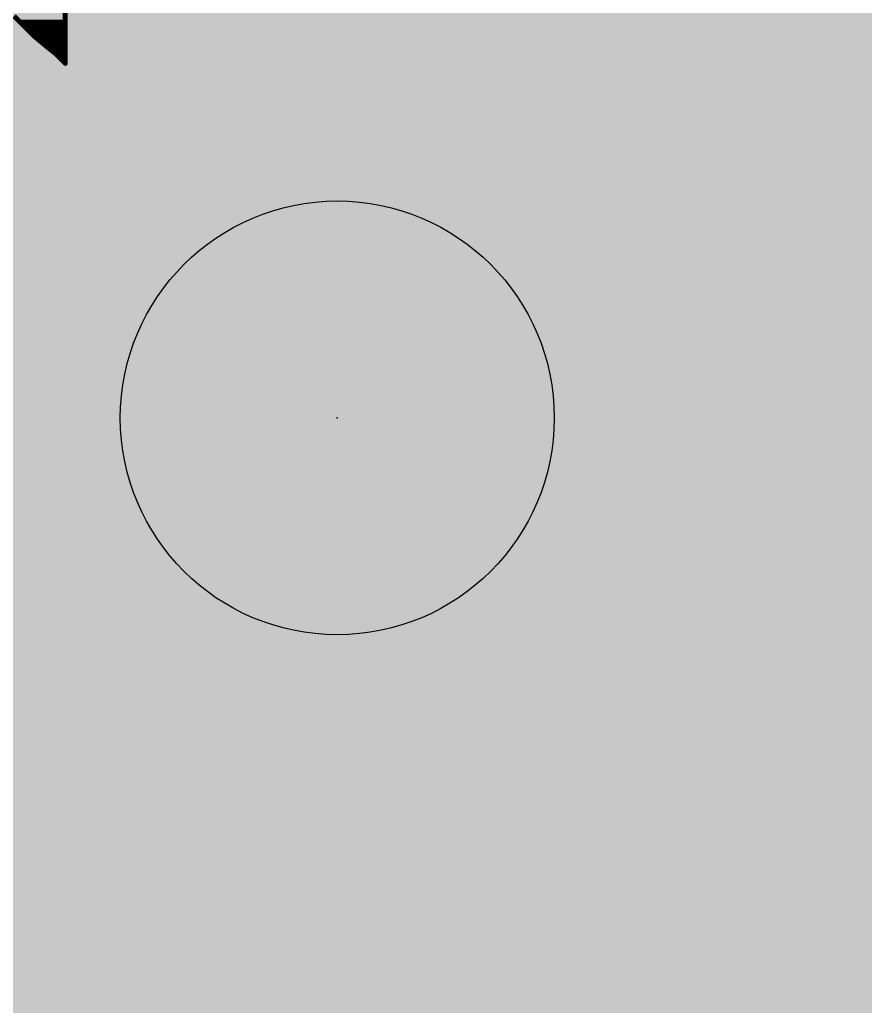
# Model space of a CAD drawing. Extents: x -74 to 33, y -13 to 31.
# Drawn here: x 2.2 to 6.49, y 4.64 to 9.64 of the extents above; entities that cross this region are included whole.
import ezdxf

# ---------------------------------------------------------------- set-up
doc = ezdxf.new("R2010")
doc.units = 0
for name, color, linetype in [('1', 12, 'CONTINUOUS'), ('16', 132, 'CONTINUOUS'), ('17', 110, 'CONTINUOUS'), ('21', 53, 'CONTINUOUS'), ('23', 53, 'CONTINUOUS'), ('29', 253, 'CONTINUOUS'), ('30', 253, 'CONTINUOUS'), ('31', 253, 'CONTINUOUS'), ('41', 12, 'CONTINUOUS'), ('42', 132, 'CONTINUOUS'), ('44', 253, 'CONTINUOUS')]:
    doc.layers.add(name, color=color, linetype=linetype)

# ---------------------------------------------------------------- blocks, each defined once
blk = doc.blocks.new('ROUNDP')
at = {"const_width": 0.5}
blk.add_lwpolyline([(0, -0.25, 1), (0, 0.25, 1), (0, -0.25)], format="xyb", dxfattribs=at)
blk = doc.blocks.new('RECT')
blk.add_solid([(-0.5, -0.5), (0.5, -0.5), (-0.5, 0.5), (0.5, 0.5)])

msp = doc.modelspace()

# ---------------------------------------------------------------- linework, layer by layer
at = {"layer": '1'}
for points, const_width in [([(3.81, 11.43), (3.81, 7.62)], 1.27), ([(3.3424, 9.4667), (3.6527, 9.5185)], 0.127), ([(3.6527, 9.5185), (3.9673, 9.5185)], 0.127), ([(3.9673, 9.5185), (4.2777, 9.4667)], 0.127), ([(3.0448, 9.3645), (3.3424, 9.4667)], 0.127), ([(4.2777, 9.4667), (4.5752, 9.3645)], 0.127), ([(3.1422, 9.398), (4.4778, 9.398)], 0.127), ([(2.7681, 9.2148), (3.0448, 9.3645)], 0.127), ([(4.5752, 9.3645), (4.8519, 9.2148)], 0.127), ([(2.8719, 9.271), (4.7481, 9.271)], 0.127), ([(2.5198, 9.0216), (2.7681, 9.2148)], 0.127), ([(4.8519, 9.2148), (5.1002, 9.0216)], 0.127), ([(2.6771, 9.144), (4.9429, 9.144)], 0.127), ([(2.3067, 8.7901), (2.5198, 9.0216)], 0.127), ([(2.5156, 9.017), (5.1044, 9.017)], 0.127), ([(5.1002, 9.0216), (5.3133, 8.7901)], 0.127), ([(2.3987, 8.89), (5.2213, 8.89)], 0.127), ([(2.1346, 8.5267), (2.3067, 8.7901)], 0.127), ([(2.289, 8.763), (5.331, 8.763)], 0.127), ([(5.3133, 8.7901), (5.4854, 8.5267)], 0.127), ([(2.206, 8.636), (5.414, 8.636)], 0.127), ([(2.1268, 8.509), (5.4931, 8.509)], 0.127), ([(5.4854, 8.5267), (5.6118, 8.2386)], 0.127), ([(2.0711, 8.382), (5.5489, 8.382)], 0.127), ([(2.0154, 8.255), (5.6046, 8.255)], 0.127), ([(5.6118, 8.2386), (5.689, 7.9336)], 0.127), ([(1.9802, 8.128), (5.6398, 8.128)], 0.127), ([(1.9481, 8.001), (5.6719, 8.001)], 0.127), ([(5.689, 7.9336), (5.715, 7.62)], 0.127), ([(1.926, 7.874), (5.694, 7.874)], 0.127), ([(1.9155, 7.747), (5.7045, 7.747)], 0.127), ([(1.905, 7.62), (5.715, 7.62)], 0.127), ([(5.715, 7.62), (5.715, 2.54)], 0.127), ([(1.905, 7.493), (5.715, 7.493)], 0.127), ([(1.905, 7.366), (5.715, 7.366)], 0.127), ([(1.905, 7.239), (5.715, 7.239)], 0.127), ([(1.905, 7.112), (5.715, 7.112)], 0.127), ([(1.905, 6.985), (5.715, 6.985)], 0.127), ([(1.905, 6.858), (5.715, 6.858)], 0.127), ([(1.905, 6.731), (5.715, 6.731)], 0.127), ([(1.905, 6.604), (5.715, 6.604)], 0.127), ([(1.905, 6.477), (5.715, 6.477)], 0.127), ([(1.905, 6.35), (5.715, 6.35)], 0.127), ([(1.905, 6.223), (5.715, 6.223)], 0.127), ([(1.905, 6.096), (5.715, 6.096)], 0.127), ([(1.905, 5.969), (5.715, 5.969)], 0.127), ([(1.905, 5.842), (5.715, 5.842)], 0.127), ([(1.905, 5.715), (5.715, 5.715)], 0.127), ([(1.905, 5.588), (5.715, 5.588)], 0.127), ([(1.905, 5.461), (5.715, 5.461)], 0.127), ([(1.905, 5.334), (5.715, 5.334)], 0.127), ([(1.905, 5.207), (5.715, 5.207)], 0.127), ([(1.905, 5.08), (5.715, 5.08)], 0.127), ([(1.905, 4.953), (5.715, 4.953)], 0.127), ([(1.905, 4.826), (5.715, 4.826)], 0.127), ([(1.905, 4.699), (5.715, 4.699)], 0.127)]:
    msp.add_lwpolyline(points, dxfattribs=dict(at, const_width=const_width))
for points, const_width in [([(3.6527, 9.5502, 1), (3.6527, 9.4867)], 0.0635), ([(3.6579, 9.4872, 1), (3.6475, 9.5498)], 0.0635), ([(3.9725, 9.5498, 1), (3.9621, 9.4872)], 0.0635), ([(3.9673, 9.4867, 1), (3.9673, 9.5502)], 0.0635), ([(3.3371, 9.498, 1), (3.3476, 9.4354)], 0.0635), ([(3.3527, 9.4367, 1), (3.332, 9.4967)], 0.0635), ([(4.288, 9.4967, 1), (4.2673, 9.4367)], 0.0635), ([(4.2724, 9.4354, 1), (4.2829, 9.498)], 0.0635), ([(3.1422, 9.4298, 1), (3.1422, 9.3662)], 0.0635), ([(4.4778, 9.3662, 1), (4.4778, 9.4298)], 0.0635), ([(3.0345, 9.3946, 1), (3.0551, 9.3345)], 0.0635), ([(3.0599, 9.3366, 1), (3.0297, 9.3925)], 0.0635), ([(4.5903, 9.3925, 1), (4.5601, 9.3366)], 0.0635), ([(4.5649, 9.3345, 1), (4.5855, 9.3946)], 0.0635), ([(2.8719, 9.3028, 1), (2.8719, 9.2393)], 0.0635), ([(4.7481, 9.2393, 1), (4.7481, 9.3028)], 0.0635), ([(2.753, 9.2427, 1), (2.7832, 9.1869)], 0.0635), ([(2.7876, 9.1897, 1), (2.7486, 9.2399)], 0.0635), ([(4.8714, 9.2399, 1), (4.8324, 9.1897)], 0.0635), ([(4.8368, 9.1869, 1), (4.867, 9.2427)], 0.0635), ([(2.6771, 9.1758, 1), (2.6771, 9.1122)], 0.0635), ([(4.9429, 9.1122, 1), (4.9429, 9.1758)], 0.0635), ([(2.5156, 9.0488, 1), (2.5156, 8.9853)], 0.0635), ([(2.5003, 9.0466, 1), (2.5393, 8.9965)], 0.0635), ([(2.5431, 9, 1), (2.4964, 9.0431)], 0.0635), ([(5.1236, 9.0431, 1), (5.0769, 9)], 0.0635), ([(5.0807, 8.9965, 1), (5.1197, 9.0466)], 0.0635), ([(5.1044, 8.9853, 1), (5.1044, 9.0488)], 0.0635), ([(2.3987, 8.9218, 1), (2.3987, 8.8582)], 0.0635), ([(5.2213, 8.8582, 1), (5.2213, 8.9218)], 0.0635), ([(2.289, 8.7948, 1), (2.289, 8.7312)], 0.0635), ([(2.2833, 8.8116, 1), (2.33, 8.7686)], 0.0635), ([(2.3333, 8.7727, 1), (2.2801, 8.8074)], 0.0635), ([(5.3399, 8.8074, 1), (5.2867, 8.7727)], 0.0635), ([(5.29, 8.7686, 1), (5.3367, 8.8116)], 0.0635), ([(5.331, 8.7312, 1), (5.331, 8.7948)], 0.0635), ([(2.206, 8.6678, 1), (2.206, 8.6043)], 0.0635), ([(5.414, 8.6043, 1), (5.414, 8.6678)], 0.0635), ([(5.5145, 8.5394, 1), (5.4563, 8.5139)], 0.0635), ([(5.4588, 8.5093, 1), (5.512, 8.544)], 0.0635), ([(5.4931, 8.4772, 1), (5.4931, 8.5408)], 0.0635), ([(5.5489, 8.3502, 1), (5.5489, 8.4138)], 0.0635), ([(5.6046, 8.2233, 1), (5.6046, 8.2868)], 0.0635), ([(5.6426, 8.2463, 1), (5.581, 8.2308)], 0.0635), ([(5.5827, 8.2258, 1), (5.6409, 8.2513)], 0.0635), ([(5.6398, 8.0962, 1), (5.6398, 8.1598)], 0.0635), ([(5.6719, 7.9693, 1), (5.6719, 8.0328)], 0.0635), ([(5.7207, 7.9362, 1), (5.6574, 7.9309)], 0.0635), ([(5.6582, 7.9258, 1), (5.7198, 7.9413)], 0.0635), ([(3.4925, 7.62, 1), (4.1275, 7.62)], 0.635), ([(5.694, 7.8423, 1), (5.694, 7.9058)], 0.0635), ([(5.7045, 7.7153, 1), (5.7045, 7.7788)], 0.0635), ([(5.7467, 7.62, 1), (5.6833, 7.62)], 0.0635), ([(5.715, 7.5883, 1), (5.715, 7.6517)], 0.0635), ([(5.6834, 7.6174, 1), (5.7466, 7.6226)], 0.0635), ([(5.715, 7.4613, 1), (5.715, 7.5248)], 0.0635), ([(5.715, 7.3343, 1), (5.715, 7.3978)], 0.0635), ([(5.715, 7.2073, 1), (5.715, 7.2708)], 0.0635), ([(5.715, 7.0803, 1), (5.715, 7.1437)], 0.0635), ([(5.715, 6.9533, 1), (5.715, 7.0168)], 0.0635), ([(5.715, 6.8263, 1), (5.715, 6.8898)], 0.0635), ([(5.715, 6.6993, 1), (5.715, 6.7628)], 0.0635), ([(5.715, 6.5723, 1), (5.715, 6.6357)], 0.0635), ([(5.715, 6.4453, 1), (5.715, 6.5088)], 0.0635), ([(5.715, 6.3183, 1), (5.715, 6.3818)], 0.0635), ([(5.715, 6.1913, 1), (5.715, 6.2547)], 0.0635), ([(5.715, 6.0643, 1), (5.715, 6.1277)], 0.0635), ([(5.715, 5.9373, 1), (5.715, 6.0008)], 0.0635), ([(5.715, 5.8103, 1), (5.715, 5.8738)], 0.0635), ([(5.715, 5.6833, 1), (5.715, 5.7467)], 0.0635), ([(5.715, 5.5563, 1), (5.715, 5.6197)], 0.0635), ([(5.715, 5.4293, 1), (5.715, 5.4928)], 0.0635), ([(5.715, 5.3023, 1), (5.715, 5.3658)], 0.0635), ([(5.715, 5.1753, 1), (5.715, 5.2387)], 0.0635), ([(5.715, 5.0483, 1), (5.715, 5.1117)], 0.0635), ([(5.715, 4.9213, 1), (5.715, 4.9848)], 0.0635), ([(5.715, 4.7943, 1), (5.715, 4.8578)], 0.0635), ([(5.715, 4.6673, 1), (5.715, 4.7307)], 0.0635)]:
    msp.add_lwpolyline(points, format="xyb", dxfattribs=dict(at, const_width=const_width))
at = {"layer": '16', "const_width": 0.127}
for points in [[(3.3424, 9.4667), (3.6527, 9.5185)], [(3.6527, 9.5185), (3.9673, 9.5185)], [(3.9673, 9.5185), (4.2777, 9.4667)], [(3.0448, 9.3645), (3.3424, 9.4667)], [(4.2777, 9.4667), (4.5752, 9.3645)], [(3.1422, 9.398), (4.4778, 9.398)], [(2.7681, 9.2148), (3.0448, 9.3645)], [(4.5752, 9.3645), (4.8519, 9.2148)], [(2.8719, 9.271), (4.7481, 9.271)], [(2.5198, 9.0216), (2.7681, 9.2148)], [(4.8519, 9.2148), (5.1002, 9.0216)], [(2.6771, 9.144), (4.9429, 9.144)], [(2.3067, 8.7901), (2.5198, 9.0216)], [(2.5156, 9.017), (5.1044, 9.017)], [(5.1002, 9.0216), (5.3133, 8.7901)], [(2.3987, 8.89), (5.2213, 8.89)], [(2.1346, 8.5267), (2.3067, 8.7901)], [(2.289, 8.763), (5.331, 8.763)], [(5.3133, 8.7901), (5.4854, 8.5267)], [(2.206, 8.636), (5.414, 8.636)], [(2.1268, 8.509), (5.4931, 8.509)], [(5.4854, 8.5267), (5.6118, 8.2386)], [(2.0711, 8.382), (5.5489, 8.382)], [(2.0154, 8.255), (5.6046, 8.255)], [(5.6118, 8.2386), (5.689, 7.9336)], [(1.9802, 8.128), (5.6398, 8.128)], [(1.9481, 8.001), (5.6719, 8.001)], [(5.689, 7.9336), (5.715, 7.62)], [(1.926, 7.874), (5.694, 7.874)], [(1.9155, 7.747), (5.7045, 7.747)], [(1.905, 7.62), (5.715, 7.62)], [(5.715, 7.62), (5.715, 2.54)], [(1.905, 7.493), (5.715, 7.493)], [(1.905, 7.366), (5.715, 7.366)], [(1.905, 7.239), (5.715, 7.239)], [(1.905, 7.112), (5.715, 7.112)], [(1.905, 6.985), (5.715, 6.985)], [(1.905, 6.858), (5.715, 6.858)], [(1.905, 6.731), (5.715, 6.731)], [(1.905, 6.604), (5.715, 6.604)], [(1.905, 6.477), (5.715, 6.477)], [(1.905, 6.35), (5.715, 6.35)], [(1.905, 6.223), (5.715, 6.223)], [(1.905, 6.096), (5.715, 6.096)], [(1.905, 5.969), (5.715, 5.969)], [(1.905, 5.842), (5.715, 5.842)], [(1.905, 5.715), (5.715, 5.715)], [(1.905, 5.588), (5.715, 5.588)], [(1.905, 5.461), (5.715, 5.461)], [(1.905, 5.334), (5.715, 5.334)], [(1.905, 5.207), (5.715, 5.207)], [(1.905, 5.08), (5.715, 5.08)], [(1.905, 4.953), (5.715, 4.953)], [(1.905, 4.826), (5.715, 4.826)], [(1.905, 4.699), (5.715, 4.699)]]:
    msp.add_lwpolyline(points, dxfattribs=at)
at = {"layer": '16', "const_width": 0.0635}
for points in [[(3.6527, 9.5502, 1), (3.6527, 9.4867)], [(3.6579, 9.4872, 1), (3.6475, 9.5498)], [(3.9725, 9.5498, 1), (3.9621, 9.4872)], [(3.9673, 9.4867, 1), (3.9673, 9.5502)], [(3.3371, 9.498, 1), (3.3476, 9.4354)], [(3.3527, 9.4367, 1), (3.332, 9.4967)], [(4.288, 9.4967, 1), (4.2673, 9.4367)], [(4.2724, 9.4354, 1), (4.2829, 9.498)], [(3.1422, 9.4298, 1), (3.1422, 9.3662)], [(4.4778, 9.3662, 1), (4.4778, 9.4298)], [(3.0345, 9.3946, 1), (3.0551, 9.3345)], [(3.0599, 9.3366, 1), (3.0297, 9.3925)], [(4.5903, 9.3925, 1), (4.5601, 9.3366)], [(4.5649, 9.3345, 1), (4.5855, 9.3946)], [(2.8719, 9.3028, 1), (2.8719, 9.2393)], [(4.7481, 9.2393, 1), (4.7481, 9.3028)], [(2.753, 9.2427, 1), (2.7832, 9.1869)], [(2.7876, 9.1897, 1), (2.7486, 9.2399)], [(4.8714, 9.2399, 1), (4.8324, 9.1897)], [(4.8368, 9.1869, 1), (4.867, 9.2427)], [(2.6771, 9.1758, 1), (2.6771, 9.1122)], [(4.9429, 9.1122, 1), (4.9429, 9.1758)], [(2.5156, 9.0488, 1), (2.5156, 8.9853)], [(2.5003, 9.0466, 1), (2.5393, 8.9965)], [(2.5431, 9, 1), (2.4964, 9.0431)], [(5.1236, 9.0431, 1), (5.0769, 9)], [(5.0807, 8.9965, 1), (5.1197, 9.0466)], [(5.1044, 8.9853, 1), (5.1044, 9.0488)], [(2.3987, 8.9218, 1), (2.3987, 8.8582)], [(5.2213, 8.8582, 1), (5.2213, 8.9218)], [(2.289, 8.7948, 1), (2.289, 8.7312)], [(2.2833, 8.8116, 1), (2.33, 8.7686)], [(2.3333, 8.7727, 1), (2.2801, 8.8074)], [(5.3399, 8.8074, 1), (5.2867, 8.7727)], [(5.29, 8.7686, 1), (5.3367, 8.8116)], [(5.331, 8.7312, 1), (5.331, 8.7948)], [(2.206, 8.6678, 1), (2.206, 8.6043)], [(5.414, 8.6043, 1), (5.414, 8.6678)], [(5.5145, 8.5394, 1), (5.4563, 8.5139)], [(5.4588, 8.5093, 1), (5.512, 8.544)], [(5.4931, 8.4772, 1), (5.4931, 8.5408)], [(5.5489, 8.3502, 1), (5.5489, 8.4138)], [(5.6046, 8.2233, 1), (5.6046, 8.2868)], [(5.6426, 8.2463, 1), (5.581, 8.2308)], [(5.5827, 8.2258, 1), (5.6409, 8.2513)], [(5.6398, 8.0962, 1), (5.6398, 8.1598)], [(5.6719, 7.9693, 1), (5.6719, 8.0328)], [(5.7207, 7.9362, 1), (5.6574, 7.9309)], [(5.6582, 7.9258, 1), (5.7198, 7.9413)], [(5.694, 7.8423, 1), (5.694, 7.9058)], [(5.7045, 7.7153, 1), (5.7045, 7.7788)], [(5.7467, 7.62, 1), (5.6833, 7.62)], [(5.715, 7.5883, 1), (5.715, 7.6517)], [(5.6834, 7.6174, 1), (5.7466, 7.6226)], [(5.715, 7.4613, 1), (5.715, 7.5248)], [(5.715, 7.3343, 1), (5.715, 7.3978)], [(5.715, 7.2073, 1), (5.715, 7.2708)], [(5.715, 7.0803, 1), (5.715, 7.1437)], [(5.715, 6.9533, 1), (5.715, 7.0168)], [(5.715, 6.8263, 1), (5.715, 6.8898)], [(5.715, 6.6993, 1), (5.715, 6.7628)], [(5.715, 6.5723, 1), (5.715, 6.6357)], [(5.715, 6.4453, 1), (5.715, 6.5088)], [(5.715, 6.3183, 1), (5.715, 6.3818)], [(5.715, 6.1913, 1), (5.715, 6.2547)], [(5.715, 6.0643, 1), (5.715, 6.1277)], [(5.715, 5.9373, 1), (5.715, 6.0008)], [(5.715, 5.8103, 1), (5.715, 5.8738)], [(5.715, 5.6833, 1), (5.715, 5.7467)], [(5.715, 5.5563, 1), (5.715, 5.6197)], [(5.715, 5.4293, 1), (5.715, 5.4928)], [(5.715, 5.3023, 1), (5.715, 5.3658)], [(5.715, 5.1753, 1), (5.715, 5.2387)], [(5.715, 5.0483, 1), (5.715, 5.1117)], [(5.715, 4.9213, 1), (5.715, 4.9848)], [(5.715, 4.7943, 1), (5.715, 4.8578)], [(5.715, 4.6673, 1), (5.715, 4.7307)]]:
    msp.add_lwpolyline(points, format="xyb", dxfattribs=at)
at = {"layer": '21'}
for points, const_width in [([(2.431, 10.538), (2.431, 9.418)], 0.0254), ([(2.271, 9.558), (2.171, 9.658)], 0.0254), ([(2.2024, 9.6266), (2.431, 9.6266)], 0.0254), ([(2.2278, 9.6012), (2.431, 9.6012)], 0.0254), ([(2.2532, 9.5758), (2.431, 9.5758)], 0.0254), ([(2.331, 9.508), (2.271, 9.558)], 0.0254), ([(2.2801, 9.5504), (2.431, 9.5504)], 0.0254), ([(2.3106, 9.525), (2.431, 9.525)], 0.0254), ([(2.381, 9.468), (2.331, 9.508)], 0.0254), ([(2.3415, 9.4996), (2.431, 9.4996)], 0.0254), ([(2.3733, 9.4742), (2.431, 9.4742)], 0.0254), ([(2.431, 9.418), (2.381, 9.468)], 0.0254), ([(2.4002, 9.4488), (2.431, 9.4488)], 0.0254), ([(2.4256, 9.4234), (2.431, 9.4234)], 0.0254), ([(6.2865, 8.8909), (7.7271, 8.8909)], 0.381)]:
    msp.add_lwpolyline(points, dxfattribs=dict(at, const_width=const_width))
for points, const_width in [([(2.2024, 9.6329, 1), (2.2024, 9.6203)], 0.0127), ([(2.2278, 9.6075, 1), (2.2278, 9.5949)], 0.0127), ([(2.431, 9.6203, 1), (2.431, 9.6329)], 0.0127), ([(2.431, 9.5949, 1), (2.431, 9.6075)], 0.0127), ([(2.2532, 9.5822, 1), (2.2532, 9.5695)], 0.0127), ([(2.2751, 9.5629, 1), (2.2669, 9.5531)], 0.0127), ([(2.2665, 9.5535, 1), (2.2755, 9.5625)], 0.0127), ([(2.2801, 9.5567, 1), (2.2801, 9.5441)], 0.0127), ([(2.431, 9.5695, 1), (2.431, 9.5822)], 0.0127), ([(2.431, 9.5441, 1), (2.431, 9.5567)], 0.0127), ([(2.3106, 9.5313, 1), (2.3106, 9.5187)], 0.0127), ([(2.335, 9.513, 1), (2.327, 9.503)], 0.0127), ([(2.3269, 9.5031, 1), (2.3351, 9.5129)], 0.0127), ([(2.3415, 9.506, 1), (2.3415, 9.4933)], 0.0127), ([(2.431, 9.5187, 1), (2.431, 9.5313)], 0.0127), ([(2.431, 9.4933, 1), (2.431, 9.506)], 0.0127), ([(2.3733, 9.4805, 1), (2.3733, 9.4679)], 0.0127), ([(2.3855, 9.4725, 1), (2.3765, 9.4635)], 0.0127), ([(2.377, 9.463, 1), (2.385, 9.473)], 0.0127), ([(2.4002, 9.4551, 1), (2.4002, 9.4425)], 0.0127), ([(2.431, 9.4679, 1), (2.431, 9.4805)], 0.0127), ([(2.431, 9.4425, 1), (2.431, 9.4551)], 0.0127), ([(2.4256, 9.4298, 1), (2.4256, 9.4171)], 0.0127), ([(2.4247, 9.418, 1), (2.4373, 9.418)], 0.0127), ([(2.4265, 9.4135, 1), (2.4355, 9.4225)], 0.0127), ([(2.431, 9.4171, 1), (2.431, 9.4298)], 0.0127), ([(6.2865, 8.9862, 1), (6.2865, 8.7957)], 0.1905)]:
    msp.add_lwpolyline(points, format="xyb", dxfattribs=dict(at, const_width=const_width))
at = {"layer": '23'}
msp.add_point((3.81, 7.62), dxfattribs=at)
at = {"layer": '29', "const_width": 0.127}
for points in [[(3.3424, 9.4667), (3.6527, 9.5185)], [(3.6527, 9.5185), (3.9673, 9.5185)], [(3.9673, 9.5185), (4.2777, 9.4667)], [(3.0448, 9.3645), (3.3424, 9.4667)], [(4.2777, 9.4667), (4.5752, 9.3645)], [(3.1422, 9.398), (4.4778, 9.398)], [(2.7681, 9.2148), (3.0448, 9.3645)], [(4.5752, 9.3645), (4.8519, 9.2148)], [(2.8719, 9.271), (4.7481, 9.271)], [(2.5198, 9.0216), (2.7681, 9.2148)], [(4.8519, 9.2148), (5.1002, 9.0216)], [(2.6771, 9.144), (4.9429, 9.144)], [(2.3067, 8.7901), (2.5198, 9.0216)], [(2.5156, 9.017), (5.1044, 9.017)], [(5.1002, 9.0216), (5.3133, 8.7901)], [(2.3987, 8.89), (5.2213, 8.89)], [(2.1346, 8.5267), (2.3067, 8.7901)], [(2.289, 8.763), (5.331, 8.763)], [(5.3133, 8.7901), (5.4854, 8.5267)], [(2.206, 8.636), (5.414, 8.636)], [(2.1268, 8.509), (5.4931, 8.509)], [(5.4854, 8.5267), (5.6118, 8.2386)], [(2.0711, 8.382), (5.5489, 8.382)], [(2.0154, 8.255), (5.6046, 8.255)], [(5.6118, 8.2386), (5.689, 7.9336)], [(1.9802, 8.128), (5.6398, 8.128)], [(1.9481, 8.001), (5.6719, 8.001)], [(5.689, 7.9336), (5.715, 7.62)], [(1.926, 7.874), (5.694, 7.874)], [(1.9155, 7.747), (5.7045, 7.747)], [(1.905, 7.62), (5.715, 7.62)], [(5.715, 7.62), (5.715, 2.54)], [(1.905, 7.493), (5.715, 7.493)], [(1.905, 7.366), (5.715, 7.366)], [(1.905, 7.239), (5.715, 7.239)], [(1.905, 7.112), (5.715, 7.112)], [(1.905, 6.985), (5.715, 6.985)], [(1.905, 6.858), (5.715, 6.858)], [(1.905, 6.731), (5.715, 6.731)], [(1.905, 6.604), (5.715, 6.604)], [(1.905, 6.477), (5.715, 6.477)], [(1.905, 6.35), (5.715, 6.35)], [(1.905, 6.223), (5.715, 6.223)], [(1.905, 6.096), (5.715, 6.096)], [(1.905, 5.969), (5.715, 5.969)], [(1.905, 5.842), (5.715, 5.842)], [(1.905, 5.715), (5.715, 5.715)], [(1.905, 5.588), (5.715, 5.588)], [(1.905, 5.461), (5.715, 5.461)], [(1.905, 5.334), (5.715, 5.334)], [(1.905, 5.207), (5.715, 5.207)], [(1.905, 5.08), (5.715, 5.08)], [(1.905, 4.953), (5.715, 4.953)], [(1.905, 4.826), (5.715, 4.826)], [(1.905, 4.699), (5.715, 4.699)]]:
    msp.add_lwpolyline(points, dxfattribs=at)
at = {"layer": '29', "const_width": 0.0635}
for points in [[(3.6527, 9.5502, 1), (3.6527, 9.4867)], [(3.6579, 9.4872, 1), (3.6475, 9.5498)], [(3.9725, 9.5498, 1), (3.9621, 9.4872)], [(3.9673, 9.4867, 1), (3.9673, 9.5502)], [(3.3371, 9.498, 1), (3.3476, 9.4354)], [(3.3527, 9.4367, 1), (3.332, 9.4967)], [(4.288, 9.4967, 1), (4.2673, 9.4367)], [(4.2724, 9.4354, 1), (4.2829, 9.498)], [(3.1422, 9.4298, 1), (3.1422, 9.3662)], [(4.4778, 9.3662, 1), (4.4778, 9.4298)], [(3.0345, 9.3946, 1), (3.0551, 9.3345)], [(3.0599, 9.3366, 1), (3.0297, 9.3925)], [(4.5903, 9.3925, 1), (4.5601, 9.3366)], [(4.5649, 9.3345, 1), (4.5855, 9.3946)], [(2.8719, 9.3028, 1), (2.8719, 9.2393)], [(4.7481, 9.2393, 1), (4.7481, 9.3028)], [(2.753, 9.2427, 1), (2.7832, 9.1869)], [(2.7876, 9.1897, 1), (2.7486, 9.2399)], [(4.8714, 9.2399, 1), (4.8324, 9.1897)], [(4.8368, 9.1869, 1), (4.867, 9.2427)], [(2.6771, 9.1758, 1), (2.6771, 9.1122)], [(4.9429, 9.1122, 1), (4.9429, 9.1758)], [(2.5156, 9.0488, 1), (2.5156, 8.9853)], [(2.5003, 9.0466, 1), (2.5393, 8.9965)], [(2.5431, 9, 1), (2.4964, 9.0431)], [(5.1236, 9.0431, 1), (5.0769, 9)], [(5.0807, 8.9965, 1), (5.1197, 9.0466)], [(5.1044, 8.9853, 1), (5.1044, 9.0488)], [(2.3987, 8.9218, 1), (2.3987, 8.8582)], [(5.2213, 8.8582, 1), (5.2213, 8.9218)], [(2.289, 8.7948, 1), (2.289, 8.7312)], [(2.2833, 8.8116, 1), (2.33, 8.7686)], [(2.3333, 8.7727, 1), (2.2801, 8.8074)], [(5.3399, 8.8074, 1), (5.2867, 8.7727)], [(5.29, 8.7686, 1), (5.3367, 8.8116)], [(5.331, 8.7312, 1), (5.331, 8.7948)], [(2.206, 8.6678, 1), (2.206, 8.6043)], [(5.414, 8.6043, 1), (5.414, 8.6678)], [(5.5145, 8.5394, 1), (5.4563, 8.5139)], [(5.4588, 8.5093, 1), (5.512, 8.544)], [(5.4931, 8.4772, 1), (5.4931, 8.5408)], [(5.5489, 8.3502, 1), (5.5489, 8.4138)], [(5.6046, 8.2233, 1), (5.6046, 8.2868)], [(5.6426, 8.2463, 1), (5.581, 8.2308)], [(5.5827, 8.2258, 1), (5.6409, 8.2513)], [(5.6398, 8.0962, 1), (5.6398, 8.1598)], [(5.6719, 7.9693, 1), (5.6719, 8.0328)], [(5.7207, 7.9362, 1), (5.6574, 7.9309)], [(5.6582, 7.9258, 1), (5.7198, 7.9413)], [(5.694, 7.8423, 1), (5.694, 7.9058)], [(5.7045, 7.7153, 1), (5.7045, 7.7788)], [(5.7467, 7.62, 1), (5.6833, 7.62)], [(5.715, 7.5883, 1), (5.715, 7.6517)], [(5.6834, 7.6174, 1), (5.7466, 7.6226)], [(5.715, 7.4613, 1), (5.715, 7.5248)], [(5.715, 7.3343, 1), (5.715, 7.3978)], [(5.715, 7.2073, 1), (5.715, 7.2708)], [(5.715, 7.0803, 1), (5.715, 7.1437)], [(5.715, 6.9533, 1), (5.715, 7.0168)], [(5.715, 6.8263, 1), (5.715, 6.8898)], [(5.715, 6.6993, 1), (5.715, 6.7628)], [(5.715, 6.5723, 1), (5.715, 6.6357)], [(5.715, 6.4453, 1), (5.715, 6.5088)], [(5.715, 6.3183, 1), (5.715, 6.3818)], [(5.715, 6.1913, 1), (5.715, 6.2547)], [(5.715, 6.0643, 1), (5.715, 6.1277)], [(5.715, 5.9373, 1), (5.715, 6.0008)], [(5.715, 5.8103, 1), (5.715, 5.8738)], [(5.715, 5.6833, 1), (5.715, 5.7467)], [(5.715, 5.5563, 1), (5.715, 5.6197)], [(5.715, 5.4293, 1), (5.715, 5.4928)], [(5.715, 5.3023, 1), (5.715, 5.3658)], [(5.715, 5.1753, 1), (5.715, 5.2387)], [(5.715, 5.0483, 1), (5.715, 5.1117)], [(5.715, 4.9213, 1), (5.715, 4.9848)], [(5.715, 4.7943, 1), (5.715, 4.8578)], [(5.715, 4.6673, 1), (5.715, 4.7307)]]:
    msp.add_lwpolyline(points, format="xyb", dxfattribs=at)
at = {"layer": '30', "const_width": 0.127}
for points in [[(3.3424, 9.4667), (3.6527, 9.5185)], [(3.6527, 9.5185), (3.9673, 9.5185)], [(3.9673, 9.5185), (4.2777, 9.4667)], [(3.0448, 9.3645), (3.3424, 9.4667)], [(4.2777, 9.4667), (4.5752, 9.3645)], [(3.1422, 9.398), (4.4778, 9.398)], [(2.7681, 9.2148), (3.0448, 9.3645)], [(4.5752, 9.3645), (4.8519, 9.2148)], [(2.8719, 9.271), (4.7481, 9.271)], [(2.5198, 9.0216), (2.7681, 9.2148)], [(4.8519, 9.2148), (5.1002, 9.0216)], [(2.6771, 9.144), (4.9429, 9.144)], [(2.3067, 8.7901), (2.5198, 9.0216)], [(2.5156, 9.017), (5.1044, 9.017)], [(5.1002, 9.0216), (5.3133, 8.7901)], [(2.3987, 8.89), (5.2213, 8.89)], [(2.1346, 8.5267), (2.3067, 8.7901)], [(2.289, 8.763), (5.331, 8.763)], [(5.3133, 8.7901), (5.4854, 8.5267)], [(2.206, 8.636), (5.414, 8.636)], [(2.1268, 8.509), (5.4931, 8.509)], [(5.4854, 8.5267), (5.6118, 8.2386)], [(2.0711, 8.382), (5.5489, 8.382)], [(2.0154, 8.255), (5.6046, 8.255)], [(5.6118, 8.2386), (5.689, 7.9336)], [(1.9802, 8.128), (5.6398, 8.128)], [(1.9481, 8.001), (5.6719, 8.001)], [(5.689, 7.9336), (5.715, 7.62)], [(1.926, 7.874), (5.694, 7.874)], [(1.9155, 7.747), (5.7045, 7.747)], [(1.905, 7.62), (5.715, 7.62)], [(5.715, 7.62), (5.715, 2.54)], [(1.905, 7.493), (5.715, 7.493)], [(1.905, 7.366), (5.715, 7.366)], [(1.905, 7.239), (5.715, 7.239)], [(1.905, 7.112), (5.715, 7.112)], [(1.905, 6.985), (5.715, 6.985)], [(1.905, 6.858), (5.715, 6.858)], [(1.905, 6.731), (5.715, 6.731)], [(1.905, 6.604), (5.715, 6.604)], [(1.905, 6.477), (5.715, 6.477)], [(1.905, 6.35), (5.715, 6.35)], [(1.905, 6.223), (5.715, 6.223)], [(1.905, 6.096), (5.715, 6.096)], [(1.905, 5.969), (5.715, 5.969)], [(1.905, 5.842), (5.715, 5.842)], [(1.905, 5.715), (5.715, 5.715)], [(1.905, 5.588), (5.715, 5.588)], [(1.905, 5.461), (5.715, 5.461)], [(1.905, 5.334), (5.715, 5.334)], [(1.905, 5.207), (5.715, 5.207)], [(1.905, 5.08), (5.715, 5.08)], [(1.905, 4.953), (5.715, 4.953)], [(1.905, 4.826), (5.715, 4.826)], [(1.905, 4.699), (5.715, 4.699)]]:
    msp.add_lwpolyline(points, dxfattribs=at)
at = {"layer": '30', "const_width": 0.0635}
for points in [[(3.6527, 9.5502, 1), (3.6527, 9.4867)], [(3.6579, 9.4872, 1), (3.6475, 9.5498)], [(3.9725, 9.5498, 1), (3.9621, 9.4872)], [(3.9673, 9.4867, 1), (3.9673, 9.5502)], [(3.3371, 9.498, 1), (3.3476, 9.4354)], [(3.3527, 9.4367, 1), (3.332, 9.4967)], [(4.288, 9.4967, 1), (4.2673, 9.4367)], [(4.2724, 9.4354, 1), (4.2829, 9.498)], [(3.1422, 9.4298, 1), (3.1422, 9.3662)], [(4.4778, 9.3662, 1), (4.4778, 9.4298)], [(3.0345, 9.3946, 1), (3.0551, 9.3345)], [(3.0599, 9.3366, 1), (3.0297, 9.3925)], [(4.5903, 9.3925, 1), (4.5601, 9.3366)], [(4.5649, 9.3345, 1), (4.5855, 9.3946)], [(2.8719, 9.3028, 1), (2.8719, 9.2393)], [(4.7481, 9.2393, 1), (4.7481, 9.3028)], [(2.753, 9.2427, 1), (2.7832, 9.1869)], [(2.7876, 9.1897, 1), (2.7486, 9.2399)], [(4.8714, 9.2399, 1), (4.8324, 9.1897)], [(4.8368, 9.1869, 1), (4.867, 9.2427)], [(2.6771, 9.1758, 1), (2.6771, 9.1122)], [(4.9429, 9.1122, 1), (4.9429, 9.1758)], [(2.5156, 9.0488, 1), (2.5156, 8.9853)], [(2.5003, 9.0466, 1), (2.5393, 8.9965)], [(2.5431, 9, 1), (2.4964, 9.0431)], [(5.1236, 9.0431, 1), (5.0769, 9)], [(5.0807, 8.9965, 1), (5.1197, 9.0466)], [(5.1044, 8.9853, 1), (5.1044, 9.0488)], [(2.3987, 8.9218, 1), (2.3987, 8.8582)], [(5.2213, 8.8582, 1), (5.2213, 8.9218)], [(2.289, 8.7948, 1), (2.289, 8.7312)], [(2.2833, 8.8116, 1), (2.33, 8.7686)], [(2.3333, 8.7727, 1), (2.2801, 8.8074)], [(5.3399, 8.8074, 1), (5.2867, 8.7727)], [(5.29, 8.7686, 1), (5.3367, 8.8116)], [(5.331, 8.7312, 1), (5.331, 8.7948)], [(2.206, 8.6678, 1), (2.206, 8.6043)], [(5.414, 8.6043, 1), (5.414, 8.6678)], [(5.5145, 8.5394, 1), (5.4563, 8.5139)], [(5.4588, 8.5093, 1), (5.512, 8.544)], [(5.4931, 8.4772, 1), (5.4931, 8.5408)], [(5.5489, 8.3502, 1), (5.5489, 8.4138)], [(5.6046, 8.2233, 1), (5.6046, 8.2868)], [(5.6426, 8.2463, 1), (5.581, 8.2308)], [(5.5827, 8.2258, 1), (5.6409, 8.2513)], [(5.6398, 8.0962, 1), (5.6398, 8.1598)], [(5.6719, 7.9693, 1), (5.6719, 8.0328)], [(5.7207, 7.9362, 1), (5.6574, 7.9309)], [(5.6582, 7.9258, 1), (5.7198, 7.9413)], [(5.694, 7.8423, 1), (5.694, 7.9058)], [(5.7045, 7.7153, 1), (5.7045, 7.7788)], [(5.7467, 7.62, 1), (5.6833, 7.62)], [(5.715, 7.5883, 1), (5.715, 7.6517)], [(5.6834, 7.6174, 1), (5.7466, 7.6226)], [(5.715, 7.4613, 1), (5.715, 7.5248)], [(5.715, 7.3343, 1), (5.715, 7.3978)], [(5.715, 7.2073, 1), (5.715, 7.2708)], [(5.715, 7.0803, 1), (5.715, 7.1437)], [(5.715, 6.9533, 1), (5.715, 7.0168)], [(5.715, 6.8263, 1), (5.715, 6.8898)], [(5.715, 6.6993, 1), (5.715, 6.7628)], [(5.715, 6.5723, 1), (5.715, 6.6357)], [(5.715, 6.4453, 1), (5.715, 6.5088)], [(5.715, 6.3183, 1), (5.715, 6.3818)], [(5.715, 6.1913, 1), (5.715, 6.2547)], [(5.715, 6.0643, 1), (5.715, 6.1277)], [(5.715, 5.9373, 1), (5.715, 6.0008)], [(5.715, 5.8103, 1), (5.715, 5.8738)], [(5.715, 5.6833, 1), (5.715, 5.7467)], [(5.715, 5.5563, 1), (5.715, 5.6197)], [(5.715, 5.4293, 1), (5.715, 5.4928)], [(5.715, 5.3023, 1), (5.715, 5.3658)], [(5.715, 5.1753, 1), (5.715, 5.2387)], [(5.715, 5.0483, 1), (5.715, 5.1117)], [(5.715, 4.9213, 1), (5.715, 4.9848)], [(5.715, 4.7943, 1), (5.715, 4.8578)], [(5.715, 4.6673, 1), (5.715, 4.7307)]]:
    msp.add_lwpolyline(points, format="xyb", dxfattribs=at)
at = {"layer": '41', "const_width": 0.127}
for points in [[(3.5895, 8.8707), (3.3756, 8.8134)], [(3.81, 8.89), (3.5895, 8.8707)], [(4.0305, 8.8707), (3.81, 8.89)], [(4.2444, 8.8134), (4.0305, 8.8707)], [(3.3756, 8.8134), (3.175, 8.7199)], [(4.445, 8.7199), (4.2444, 8.8134)], [(3.2675, 8.763), (4.3525, 8.763)], [(3.175, 8.7199), (2.9937, 8.5929)], [(4.6263, 8.5929), (4.445, 8.7199)], [(3.0553, 8.636), (4.5648, 8.636)], [(2.9937, 8.5929), (2.8371, 8.4363)], [(4.7829, 8.4363), (4.6263, 8.5929)], [(2.9098, 8.509), (4.7102, 8.509)], [(2.8371, 8.4363), (2.7101, 8.255)], [(4.9099, 8.255), (4.7829, 8.4363)], [(2.7991, 8.382), (4.8209, 8.382)], [(2.7101, 8.255), (2.6166, 8.0544)], [(2.7101, 8.255), (4.9099, 8.255)], [(5.0034, 8.0544), (4.9099, 8.255)], [(2.6509, 8.128), (4.9691, 8.128)], [(2.6166, 8.0544), (2.5593, 7.8405)], [(5.0607, 7.8405), (5.0034, 8.0544)], [(2.6023, 8.001), (5.0177, 8.001)], [(2.5683, 7.874), (5.0517, 7.874)], [(2.5593, 7.8405), (2.54, 7.62)], [(5.08, 7.62), (5.0607, 7.8405)], [(2.5511, 7.747), (5.0689, 7.747)], [(2.54, 7.62), (2.5593, 7.3995)], [(2.54, 7.62), (5.08, 7.62)], [(5.0607, 7.3995), (5.08, 7.62)], [(2.5511, 7.493), (5.0689, 7.493)], [(2.5593, 7.3995), (2.6166, 7.1856)], [(5.0034, 7.1856), (5.0607, 7.3995)], [(2.5683, 7.366), (5.0517, 7.366)], [(2.6023, 7.239), (5.0177, 7.239)], [(2.6166, 7.1856), (2.7101, 6.985)], [(4.9099, 6.985), (5.0034, 7.1856)], [(2.6509, 7.112), (4.9691, 7.112)], [(2.7101, 6.985), (2.8371, 6.8037)], [(2.7101, 6.985), (4.9099, 6.985)], [(4.7829, 6.8037), (4.9099, 6.985)], [(2.7991, 6.858), (4.8209, 6.858)], [(2.8371, 6.8037), (2.9937, 6.6471)], [(4.6263, 6.6471), (4.7829, 6.8037)], [(2.9098, 6.731), (4.7102, 6.731)], [(2.9937, 6.6471), (3.175, 6.5201)], [(4.445, 6.5201), (4.6263, 6.6471)], [(3.0552, 6.604), (4.5648, 6.604)], [(3.175, 6.5201), (3.3756, 6.4266)], [(4.2444, 6.4266), (4.445, 6.5201)], [(3.2675, 6.477), (4.3525, 6.477)], [(3.3756, 6.4266), (3.5895, 6.3693)], [(4.0305, 6.3693), (4.2444, 6.4266)], [(3.5895, 6.3693), (3.81, 6.35)], [(3.81, 6.35), (4.0305, 6.3693)]]:
    msp.add_lwpolyline(points, dxfattribs=at)
at = {"layer": '41', "const_width": 0.0635}
for points in [[(3.5867, 8.9023, 1), (3.5922, 8.8391)], [(3.5977, 8.84, 1), (3.5812, 8.9014)], [(3.8128, 8.9216, 1), (3.8072, 8.8584)], [(3.8128, 8.8584, 1), (3.8072, 8.9216)], [(4.0388, 8.9014, 1), (4.0223, 8.84)], [(4.0278, 8.8391, 1), (4.0333, 8.9023)], [(3.3674, 8.8441, 1), (3.3839, 8.7827)], [(3.3891, 8.7846, 1), (3.3622, 8.8422)], [(4.2578, 8.8422, 1), (4.2309, 8.7846)], [(4.2361, 8.7827, 1), (4.2526, 8.8441)], [(3.2675, 8.7948, 1), (3.2675, 8.7312)], [(4.3525, 8.7312, 1), (4.3525, 8.7948)], [(3.1616, 8.7486, 1), (3.1884, 8.6911)], [(3.1932, 8.6938, 1), (3.1568, 8.7459)], [(4.4632, 8.7459, 1), (4.4268, 8.6938)], [(4.4316, 8.6911, 1), (4.4584, 8.7486)], [(3.0553, 8.6678, 1), (3.0553, 8.6043)], [(4.5648, 8.6043, 1), (4.5648, 8.6678)], [(2.9754, 8.6189, 1), (3.0119, 8.5669)], [(3.0161, 8.5704, 1), (2.9712, 8.6153)], [(4.6488, 8.6153, 1), (4.6039, 8.5704)], [(4.6081, 8.5669, 1), (4.6446, 8.6189)], [(2.9098, 8.5408, 1), (2.9098, 8.4772)], [(4.7102, 8.4772, 1), (4.7102, 8.5408)], [(2.8147, 8.4588, 1), (2.8596, 8.4139)], [(2.8631, 8.4181, 1), (2.8111, 8.4546)], [(4.8089, 8.4546, 1), (4.7569, 8.4181)], [(4.7604, 8.4139, 1), (4.8053, 8.4588)], [(2.7991, 8.4138, 1), (2.7991, 8.3502)], [(4.8209, 8.3502, 1), (4.8209, 8.4138)], [(2.7101, 8.2868, 1), (2.7101, 8.2233)], [(2.7389, 8.2416, 1), (2.6814, 8.2684)], [(4.9386, 8.2684, 1), (4.8811, 8.2416)], [(4.9099, 8.2233, 1), (4.9099, 8.2868)], [(2.6841, 8.2732, 1), (2.7362, 8.2368)], [(4.8838, 8.2368, 1), (4.9359, 8.2732)], [(2.6509, 8.1598, 1), (2.6509, 8.0962)], [(4.9691, 8.0962, 1), (4.9691, 8.1598)], [(2.6473, 8.0461, 1), (2.5859, 8.0626)], [(5.0341, 8.0626, 1), (4.9727, 8.0461)], [(2.6023, 8.0328, 1), (2.6023, 7.9693)], [(2.5878, 8.0678, 1), (2.6454, 8.0409)], [(4.9746, 8.0409, 1), (5.0322, 8.0678)], [(5.0177, 7.9693, 1), (5.0177, 8.0328)], [(2.5683, 7.9058, 1), (2.5683, 7.8423)], [(5.0517, 7.8423, 1), (5.0517, 7.9058)], [(2.5286, 7.8488, 1), (2.59, 7.8323)], [(2.5909, 7.8378, 1), (2.5277, 7.8433)], [(5.0923, 7.8433, 1), (5.0291, 7.8378)], [(5.03, 7.8323, 1), (5.0914, 7.8488)], [(2.5511, 7.7788, 1), (2.5511, 7.7153)], [(5.0689, 7.7153, 1), (5.0689, 7.7788)], [(2.5716, 7.6228, 1), (2.5084, 7.6172)], [(2.54, 7.6517, 1), (2.54, 7.5883)], [(5.1116, 7.6172, 1), (5.0484, 7.6228)], [(5.08, 7.5883, 1), (5.08, 7.6517)], [(2.5084, 7.6228, 1), (2.5716, 7.6172)], [(5.0484, 7.6172, 1), (5.1116, 7.6228)], [(2.5511, 7.5248, 1), (2.5511, 7.4613)], [(5.0689, 7.4613, 1), (5.0689, 7.5248)], [(2.59, 7.4077, 1), (2.5286, 7.3912)], [(5.0914, 7.3912, 1), (5.03, 7.4077)], [(2.5277, 7.3967, 1), (2.5909, 7.4022)], [(2.5683, 7.3978, 1), (2.5683, 7.3343)], [(5.0291, 7.4022, 1), (5.0923, 7.3967)], [(5.0517, 7.3343, 1), (5.0517, 7.3978)], [(2.6023, 7.2708, 1), (2.6023, 7.2073)], [(5.0177, 7.2073, 1), (5.0177, 7.2708)], [(2.6454, 7.1991, 1), (2.5878, 7.1722)], [(2.5859, 7.1774, 1), (2.6473, 7.1939)], [(4.9727, 7.1939, 1), (5.0341, 7.1774)], [(5.0322, 7.1722, 1), (4.9746, 7.1991)], [(2.6509, 7.1437, 1), (2.6509, 7.0803)], [(4.9691, 7.0803, 1), (4.9691, 7.1437)], [(2.7362, 7.0032, 1), (2.6841, 6.9668)], [(2.7101, 7.0168, 1), (2.7101, 6.9533)], [(2.6814, 6.9716, 1), (2.7389, 6.9984)], [(4.8811, 6.9984, 1), (4.9386, 6.9716)], [(4.9359, 6.9668, 1), (4.8838, 7.0032)], [(4.9099, 6.9533, 1), (4.9099, 7.0168)], [(2.7991, 6.8898, 1), (2.7991, 6.8263)], [(4.8209, 6.8263, 1), (4.8209, 6.8898)], [(2.8596, 6.8261, 1), (2.8147, 6.7812)], [(4.8053, 6.7812, 1), (4.7604, 6.8261)], [(2.8111, 6.7854, 1), (2.8631, 6.8219)], [(4.7569, 6.8219, 1), (4.8089, 6.7854)], [(2.9098, 6.7628, 1), (2.9098, 6.6993)], [(4.7102, 6.6993, 1), (4.7102, 6.7628)], [(3.0119, 6.6731, 1), (2.9754, 6.6211)], [(4.6446, 6.6211, 1), (4.6081, 6.6731)], [(2.9712, 6.6247, 1), (3.0161, 6.6696)], [(3.0552, 6.6357, 1), (3.0552, 6.5723)], [(4.5648, 6.5723, 1), (4.5648, 6.6357)], [(4.6039, 6.6696, 1), (4.6488, 6.6247)], [(3.1884, 6.5489, 1), (3.1616, 6.4914)], [(3.1568, 6.4941, 1), (3.1932, 6.5462)], [(4.4268, 6.5462, 1), (4.4632, 6.4941)], [(4.4584, 6.4914, 1), (4.4316, 6.5489)], [(3.2675, 6.5088, 1), (3.2675, 6.4453)], [(4.3525, 6.4453, 1), (4.3525, 6.5088)], [(3.3839, 6.4573, 1), (3.3674, 6.3959)], [(3.3622, 6.3978, 1), (3.3891, 6.4554)], [(4.2309, 6.4554, 1), (4.2578, 6.3978)], [(4.2526, 6.3959, 1), (4.2361, 6.4573)], [(3.5922, 6.4009, 1), (3.5867, 6.3377)], [(3.5812, 6.3386, 1), (3.5977, 6.4)], [(3.8072, 6.3816, 1), (3.8128, 6.3184)], [(3.8072, 6.3184, 1), (3.8128, 6.3816)], [(4.0223, 6.4, 1), (4.0388, 6.3386)], [(4.0333, 6.3377, 1), (4.0278, 6.4009)]]:
    msp.add_lwpolyline(points, format="xyb", dxfattribs=at)
at = {"layer": '42'}
for points, const_width in [([(6.6452, 9.5571), (6.294, 9.7569)], 0.192), ([(0, 9.6), (6.5699, 9.6)], 0.192), ([(0, 9.408), (6.9558, 9.408)], 0.192), ([(0, 9.216), (7.4369, 9.216)], 0.192), ([(0, 9.024), (8.1227, 9.024)], 0.192), ([(0, 8.832), (10.762, 8.832)], 0.192), ([(3.5895, 8.8707), (3.3756, 8.8134)], 0.127), ([(3.81, 8.89), (3.5895, 8.8707)], 0.127), ([(4.0305, 8.8707), (3.81, 8.89)], 0.127), ([(4.2444, 8.8134), (4.0305, 8.8707)], 0.127), ([(3.3756, 8.8134), (3.175, 8.7199)], 0.127), ([(4.445, 8.7199), (4.2444, 8.8134)], 0.127), ([(3.2675, 8.763), (4.3525, 8.763)], 0.127), ([(3.175, 8.7199), (2.9937, 8.5929)], 0.127), ([(4.6263, 8.5929), (4.445, 8.7199)], 0.127), ([(0, 8.64), (11.2412, 8.64)], 0.192), ([(3.0553, 8.636), (4.5648, 8.636)], 0.127), ([(2.9937, 8.5929), (2.8371, 8.4363)], 0.127), ([(4.7829, 8.4363), (4.6263, 8.5929)], 0.127), ([(2.9098, 8.509), (4.7102, 8.509)], 0.127), ([(0, 8.448), (11.5431, 8.448)], 0.192), ([(2.8371, 8.4363), (2.7101, 8.255)], 0.127), ([(4.9099, 8.255), (4.7829, 8.4363)], 0.127), ([(2.7991, 8.382), (4.8209, 8.382)], 0.127), ([(0, 8.256), (11.7806, 8.256)], 0.192), ([(2.7101, 8.255), (2.6166, 8.0544)], 0.127), ([(2.7101, 8.255), (4.9099, 8.255)], 0.127), ([(5.0034, 8.0544), (4.9099, 8.255)], 0.127), ([(0, 8.064), (11.99, 8.064)], 0.192), ([(2.6509, 8.128), (4.9691, 8.128)], 0.127), ([(2.6166, 8.0544), (2.5593, 7.8405)], 0.127), ([(5.0607, 7.8405), (5.0034, 8.0544)], 0.127), ([(2.6023, 8.001), (5.0177, 8.001)], 0.127), ([(0, 7.872), (12.1826, 7.872)], 0.192), ([(2.5683, 7.874), (5.0517, 7.874)], 0.127), ([(2.5593, 7.8405), (2.54, 7.62)], 0.127), ([(5.08, 7.62), (5.0607, 7.8405)], 0.127), ([(2.5511, 7.747), (5.0689, 7.747)], 0.127), ([(0, 7.68), (12.3651, 7.68)], 0.192), ([(2.54, 7.62), (2.5593, 7.3995)], 0.127), ([(2.54, 7.62), (5.08, 7.62)], 0.127), ([(5.0607, 7.3995), (5.08, 7.62)], 0.127), ([(0, 7.488), (12.5419, 7.488)], 0.192), ([(2.5511, 7.493), (5.0689, 7.493)], 0.127), ([(2.5593, 7.3995), (2.6166, 7.1856)], 0.127), ([(5.0034, 7.1856), (5.0607, 7.3995)], 0.127), ([(2.5683, 7.366), (5.0517, 7.366)], 0.127), ([(0, 7.296), (12.7159, 7.296)], 0.192), ([(2.6023, 7.239), (5.0177, 7.239)], 0.127), ([(2.6166, 7.1856), (2.7101, 6.985)], 0.127), ([(4.9099, 6.985), (5.0034, 7.1856)], 0.127), ([(0, 7.104), (12.8887, 7.104)], 0.192), ([(2.6509, 7.112), (4.9691, 7.112)], 0.127), ([(0, 6.912), (13.0626, 6.912)], 0.192), ([(2.7101, 6.985), (2.8371, 6.8037)], 0.127), ([(2.7101, 6.985), (4.9099, 6.985)], 0.127), ([(4.7829, 6.8037), (4.9099, 6.985)], 0.127), ([(2.7991, 6.858), (4.8209, 6.858)], 0.127), ([(2.8371, 6.8037), (2.9937, 6.6471)], 0.127), ([(4.6263, 6.6471), (4.7829, 6.8037)], 0.127), ([(0, 6.72), (13.2385, 6.72)], 0.192), ([(2.9098, 6.731), (4.7102, 6.731)], 0.127), ([(2.9937, 6.6471), (3.175, 6.5201)], 0.127), ([(4.445, 6.5201), (4.6263, 6.6471)], 0.127), ([(3.0552, 6.604), (4.5648, 6.604)], 0.127), ([(0, 6.528), (13.4158, 6.528)], 0.192), ([(3.175, 6.5201), (3.3756, 6.4266)], 0.127), ([(4.2444, 6.4266), (4.445, 6.5201)], 0.127), ([(3.2675, 6.477), (4.3525, 6.477)], 0.127), ([(3.3756, 6.4266), (3.5895, 6.3693)], 0.127), ([(4.0305, 6.3693), (4.2444, 6.4266)], 0.127), ([(0, 6.336), (13.5938, 6.336)], 0.192), ([(3.5895, 6.3693), (3.81, 6.35)], 0.127), ([(3.81, 6.35), (4.0305, 6.3693)], 0.127), ([(0, 6.144), (13.7694, 6.144)], 0.192), ([(0, 5.952), (13.9431, 5.952)], 0.192), ([(0, 5.76), (14.115, 5.76)], 0.192), ([(0, 5.568), (14.2853, 5.568)], 0.192), ([(0, 5.376), (14.454, 5.376)], 0.192), ([(0, 5.184), (14.6212, 5.184)], 0.192), ([(0, 4.992), (14.7868, 4.992)], 0.192), ([(0, 4.8), (14.951, 4.8)], 0.192), ([(0, 4.608), (15.1137, 4.608)], 0.192)]:
    msp.add_lwpolyline(points, dxfattribs=dict(at, const_width=const_width))
at = {"layer": '42', "const_width": 0.0635}
for points in [[(3.5867, 8.9023, 1), (3.5922, 8.8391)], [(3.5977, 8.84, 1), (3.5812, 8.9014)], [(3.8128, 8.9216, 1), (3.8072, 8.8584)], [(3.8128, 8.8584, 1), (3.8072, 8.9216)], [(4.0388, 8.9014, 1), (4.0223, 8.84)], [(4.0278, 8.8391, 1), (4.0333, 8.9023)], [(3.3674, 8.8441, 1), (3.3839, 8.7827)], [(3.3891, 8.7846, 1), (3.3622, 8.8422)], [(4.2578, 8.8422, 1), (4.2309, 8.7846)], [(4.2361, 8.7827, 1), (4.2526, 8.8441)], [(3.2675, 8.7948, 1), (3.2675, 8.7312)], [(4.3525, 8.7312, 1), (4.3525, 8.7948)], [(3.1616, 8.7486, 1), (3.1884, 8.6911)], [(3.1932, 8.6938, 1), (3.1568, 8.7459)], [(4.4632, 8.7459, 1), (4.4268, 8.6938)], [(4.4316, 8.6911, 1), (4.4584, 8.7486)], [(3.0553, 8.6678, 1), (3.0553, 8.6043)], [(4.5648, 8.6043, 1), (4.5648, 8.6678)], [(2.9754, 8.6189, 1), (3.0119, 8.5669)], [(3.0161, 8.5704, 1), (2.9712, 8.6153)], [(4.6488, 8.6153, 1), (4.6039, 8.5704)], [(4.6081, 8.5669, 1), (4.6446, 8.6189)], [(2.9098, 8.5408, 1), (2.9098, 8.4772)], [(4.7102, 8.4772, 1), (4.7102, 8.5408)], [(2.8147, 8.4588, 1), (2.8596, 8.4139)], [(2.8631, 8.4181, 1), (2.8111, 8.4546)], [(4.8089, 8.4546, 1), (4.7569, 8.4181)], [(4.7604, 8.4139, 1), (4.8053, 8.4588)], [(2.7991, 8.4138, 1), (2.7991, 8.3502)], [(4.8209, 8.3502, 1), (4.8209, 8.4138)], [(2.7101, 8.2868, 1), (2.7101, 8.2233)], [(2.7389, 8.2416, 1), (2.6814, 8.2684)], [(4.9386, 8.2684, 1), (4.8811, 8.2416)], [(4.9099, 8.2233, 1), (4.9099, 8.2868)], [(2.6841, 8.2732, 1), (2.7362, 8.2368)], [(4.8838, 8.2368, 1), (4.9359, 8.2732)], [(2.6509, 8.1598, 1), (2.6509, 8.0962)], [(4.9691, 8.0962, 1), (4.9691, 8.1598)], [(2.6473, 8.0461, 1), (2.5859, 8.0626)], [(5.0341, 8.0626, 1), (4.9727, 8.0461)], [(2.6023, 8.0328, 1), (2.6023, 7.9693)], [(2.5878, 8.0678, 1), (2.6454, 8.0409)], [(4.9746, 8.0409, 1), (5.0322, 8.0678)], [(5.0177, 7.9693, 1), (5.0177, 8.0328)], [(2.5683, 7.9058, 1), (2.5683, 7.8423)], [(5.0517, 7.8423, 1), (5.0517, 7.9058)], [(2.5286, 7.8488, 1), (2.59, 7.8323)], [(2.5909, 7.8378, 1), (2.5277, 7.8433)], [(5.0923, 7.8433, 1), (5.0291, 7.8378)], [(5.03, 7.8323, 1), (5.0914, 7.8488)], [(2.5511, 7.7788, 1), (2.5511, 7.7153)], [(5.0689, 7.7153, 1), (5.0689, 7.7788)], [(2.5716, 7.6228, 1), (2.5084, 7.6172)], [(2.54, 7.6517, 1), (2.54, 7.5883)], [(5.1116, 7.6172, 1), (5.0484, 7.6228)], [(5.08, 7.5883, 1), (5.08, 7.6517)], [(2.5084, 7.6228, 1), (2.5716, 7.6172)], [(5.0484, 7.6172, 1), (5.1116, 7.6228)], [(2.5511, 7.5248, 1), (2.5511, 7.4613)], [(5.0689, 7.4613, 1), (5.0689, 7.5248)], [(2.59, 7.4077, 1), (2.5286, 7.3912)], [(5.0914, 7.3912, 1), (5.03, 7.4077)], [(2.5277, 7.3967, 1), (2.5909, 7.4022)], [(2.5683, 7.3978, 1), (2.5683, 7.3343)], [(5.0291, 7.4022, 1), (5.0923, 7.3967)], [(5.0517, 7.3343, 1), (5.0517, 7.3978)], [(2.6023, 7.2708, 1), (2.6023, 7.2073)], [(5.0177, 7.2073, 1), (5.0177, 7.2708)], [(2.6454, 7.1991, 1), (2.5878, 7.1722)], [(2.5859, 7.1774, 1), (2.6473, 7.1939)], [(4.9727, 7.1939, 1), (5.0341, 7.1774)], [(5.0322, 7.1722, 1), (4.9746, 7.1991)], [(2.6509, 7.1437, 1), (2.6509, 7.0803)], [(4.9691, 7.0803, 1), (4.9691, 7.1437)], [(2.7362, 7.0032, 1), (2.6841, 6.9668)], [(2.7101, 7.0168, 1), (2.7101, 6.9533)], [(2.6814, 6.9716, 1), (2.7389, 6.9984)], [(4.8811, 6.9984, 1), (4.9386, 6.9716)], [(4.9359, 6.9668, 1), (4.8838, 7.0032)], [(4.9099, 6.9533, 1), (4.9099, 7.0168)], [(2.7991, 6.8898, 1), (2.7991, 6.8263)], [(4.8209, 6.8263, 1), (4.8209, 6.8898)], [(2.8596, 6.8261, 1), (2.8147, 6.7812)], [(4.8053, 6.7812, 1), (4.7604, 6.8261)], [(2.8111, 6.7854, 1), (2.8631, 6.8219)], [(4.7569, 6.8219, 1), (4.8089, 6.7854)], [(2.9098, 6.7628, 1), (2.9098, 6.6993)], [(4.7102, 6.6993, 1), (4.7102, 6.7628)], [(3.0119, 6.6731, 1), (2.9754, 6.6211)], [(4.6446, 6.6211, 1), (4.6081, 6.6731)], [(2.9712, 6.6247, 1), (3.0161, 6.6696)], [(3.0552, 6.6357, 1), (3.0552, 6.5723)], [(4.5648, 6.5723, 1), (4.5648, 6.6357)], [(4.6039, 6.6696, 1), (4.6488, 6.6247)], [(3.1884, 6.5489, 1), (3.1616, 6.4914)], [(3.1568, 6.4941, 1), (3.1932, 6.5462)], [(4.4268, 6.5462, 1), (4.4632, 6.4941)], [(4.4584, 6.4914, 1), (4.4316, 6.5489)], [(3.2675, 6.5088, 1), (3.2675, 6.4453)], [(4.3525, 6.4453, 1), (4.3525, 6.5088)], [(3.3839, 6.4573, 1), (3.3674, 6.3959)], [(3.3622, 6.3978, 1), (3.3891, 6.4554)], [(4.2309, 6.4554, 1), (4.2578, 6.3978)], [(4.2526, 6.3959, 1), (4.2361, 6.4573)], [(3.5922, 6.4009, 1), (3.5867, 6.3377)], [(3.5812, 6.3386, 1), (3.5977, 6.4)], [(3.8072, 6.3816, 1), (3.8128, 6.3184)], [(3.8072, 6.3184, 1), (3.8128, 6.3816)], [(4.0223, 6.4, 1), (4.0388, 6.3386)], [(4.0333, 6.3377, 1), (4.0278, 6.4009)]]:
    msp.add_lwpolyline(points, format="xyb", dxfattribs=at)
at = {"layer": '44'}
msp.add_circle((3.81, 7.62), 1.1, dxfattribs=at)

# ---------------------------------------------------------------- block references
at = {"layer": '1', "xscale": 1.27, "yscale": 0.635}
for p in [(1.905, 5.08), (5.715, 5.08)]:
    msp.add_blockref('RECT', p, dxfattribs=at)
at = {"layer": '17', "rotation": 270}
for xscale, yscale in [(3.81, 3.81), (3.81, 3.81), (3.216, 3.216), (3.216, 3.216)]:
    msp.add_blockref('ROUNDP', (3.81, 7.62), dxfattribs=dict(at, xscale=xscale, yscale=yscale))
at = {"layer": '29', "xscale": 4.0132, "yscale": 4.0132, "rotation": 270}
msp.add_blockref('ROUNDP', (3.81, 7.62), dxfattribs=at)
at = {"layer": '29', "xscale": 1.4732, "yscale": 0.8382}
for p in [(1.905, 5.08), (5.715, 5.08)]:
    msp.add_blockref('RECT', p, dxfattribs=at)
at = {"layer": '30', "xscale": 4.0132, "yscale": 4.0132, "rotation": 270}
msp.add_blockref('ROUNDP', (3.81, 7.62), dxfattribs=at)
at = {"layer": '31', "xscale": 1.27, "yscale": 0.635}
for p in [(1.905, 5.08), (5.715, 5.08)]:
    msp.add_blockref('RECT', p, dxfattribs=at)

doc.saveas('drawing.dxf')
